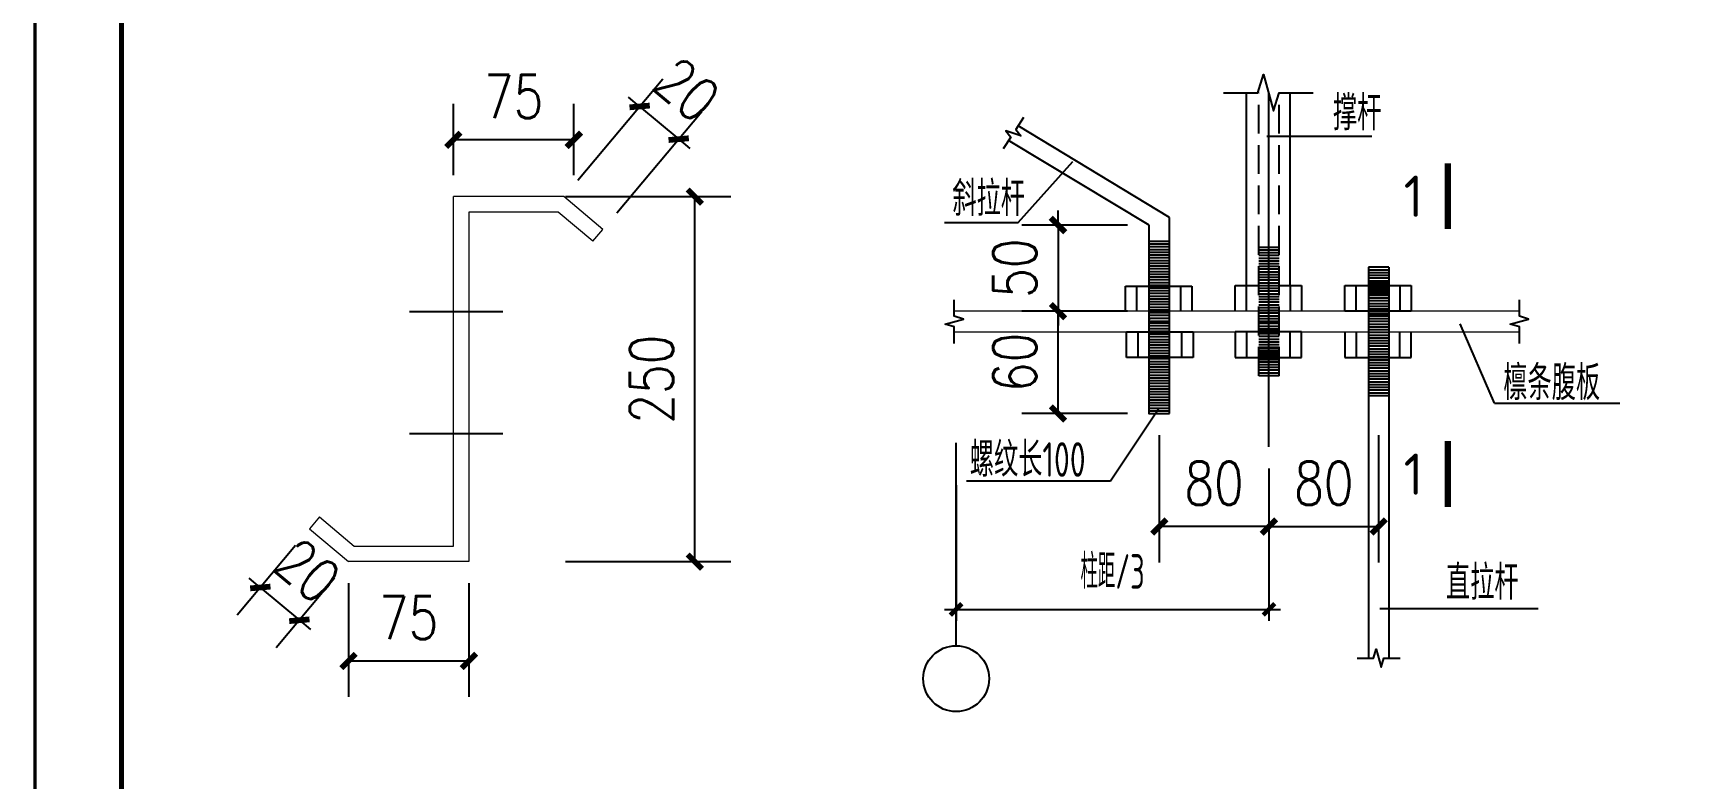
# Model space of a CAD drawing. Extents: x 447413 to 2975780, y -1432727 to 1301644.
# Drawn here: x 2253712 to 2282601, y -517834 to -504908 of the extents above; entities that cross this region are included whole.
import ezdxf
from ezdxf.enums import TextEntityAlignment as Align

# ---------------------------------------------------------------- set-up
doc = ezdxf.new("R2010")
doc.units = 0
doc.header["$LTSCALE"] = 1000
doc.header["$MEASUREMENT"] = 0
doc.linetypes.add('DASH', pattern=[0.35, 0.25, -0.1])
for name, color, linetype in [('AXIS', 3, 'Continuous'), ('BOLT', 253, 'Continuous'), ('DWG', 3, 'Continuous'), ('NUM', 7, 'Continuous'), ('TEXT', 6, 'Continuous'), ('THIN', 7, 'Continuous'), ('图框', 253, 'Continuous')]:
    doc.layers.add(name, color=color, linetype=linetype)
doc.layers.add('THICK', color=6, linetype='Continuous', lineweight=0)
doc.layers.add('檩条', color=7, linetype='Continuous', lineweight=18)
doc.styles.add('DIM_FONT', font='SIMPLEX', dxfattribs={"width": 0.8})
doc.styles.add('TSSD_Dimension', font='sysz.shx', dxfattribs={"width": 0.7, "bigfont": 'syfs.shx'})
doc.styles.add('TSSD_Label', font='Tssdeng.shx', dxfattribs={"width": 0.7, "bigfont": 'hztxt.shx'})
doc.styles.add('TSSD_REIN', font='Tssdeng.shx', dxfattribs={"width": 0.7, "bigfont": 'hztxt.shx'})
doc.dimstyles.new('DIMN250', dxfattribs={"dimscale": 2.5, "dimtxt": 300, "dimasz": 100, "dimexe": 250, "dimexo": 300, "dimgap": 150, "dimtad": 1, "dimdec": 0, "dimzin": 0, "dimdsep": 46, "dimtxsty": 'DIM_FONT', "dimblk": 'ARCHTICK', "dimcen": 0.09, "dimclrt": 7, "dimazin": 2, "dimtfac": 1, "dimtdec": 0, "dimtix": 1, "dimtmove": 2, "dimatfit": 3, "dimldrblk": 'ARCHTICK', "dimfxl": 0, "dimtolj": 1, "dimtzin": 0, "dimarcsym": 0})
doc.dimstyles.new('TSSD_100_200', dxfattribs={"dimtxt": 600, "dimasz": 200, "dimexe": 200, "dimexo": 500, "dimgap": 200, "dimtad": 1, "dimdec": 0, "dimlfac": 0.5, "dimzin": 0, "dimdsep": 46, "dimtxsty": 'TSSD_Dimension', "dimblk": 'ARCHTICK', "dimcen": 0, "dimdle": 200, "dimclrt": 7, "dimadec": 0, "dimazin": 0, "dimtfac": 1, "dimtdec": 0, "dimtix": 1, "dimtmove": 2, "dimatfit": 3, "dimfxl": 0, "dimtolj": 1, "dimtzin": 0, "dimarcsym": 0})

# ---------------------------------------------------------------- blocks, each defined once
blk = doc.blocks.new('A$C6B0021A6')
at = {"layer": '图框', "color": 2, "const_width": 40, "elevation": -84000}
blk.add_lwpolyline([(20, 84120), (118920, 84120), (118920, 20), (20, 20)], close=True, dxfattribs=at)
at = {"layer": '图框', "color": 153, "const_width": 58, "elevation": -84000}
blk.add_lwpolyline([(111420, 1020), (2520, 1020), (2520, 83120), (111420, 83120)], close=True, dxfattribs=at)
blk = doc.blocks.new('_ArchTick')
at = {"color": 0, "linetype": 'ByBlock', "const_width": 0.4}
blk.add_lwpolyline([(-0.5, -0.5), (0.5, 0.5)], dxfattribs=at)
blk = doc.blocks.new('*D892')
at = {"layer": 'AXIS', "color": 0, "lineweight": -2, "transparency": 16777216}
for p, q in [((2269720, -512744), (2269720, -515097)), ((2275146, -512595), (2275146, -515097)), ((2269520, -514897), (2275346, -514897))]:
    blk.add_line(p, q, dxfattribs=at)
at = {"layer": 'Defpoints', "color": 0, "transparency": 16777216}
for p in [(2275146, -512095), (2269720, -512244), (2275146, -514897)]:
    blk.add_point(p, dxfattribs=at)
at = {"layer": 'AXIS', "color": 0, "lineweight": -2, "transparency": 16777216, "xscale": 200, "yscale": 200, "zscale": 200, "rotation": 180}
blk.add_blockref('_ArchTick', (2269720, -514897), dxfattribs=at)
at = {"layer": 'AXIS', "color": 0, "lineweight": -2, "transparency": 16777216, "xscale": 200, "yscale": 200, "zscale": 200}
blk.add_blockref('_ArchTick', (2275146, -514897), dxfattribs=at)
at = {"layer": 'AXIS', "color": 7, "transparency": 16777216, "insert": (2272433, -514240), "char_height": 600, "attachment_point": 5, "style": 'TSSD_Dimension'}
blk.add_mtext('\\A1;柱距/3', dxfattribs=at)
blk = doc.blocks.new('*D893')
at = {"layer": 'AXIS', "color": 0, "lineweight": -2, "transparency": 16777216}
for p, q in [((2277049, -511876), (2277049, -514086)), ((2275146, -512455), (2275146, -514086)), ((2275146, -513461), (2277049, -513461))]:
    blk.add_line(p, q, dxfattribs=at)
at = {"layer": 'Defpoints', "color": 0, "transparency": 16777216}
for p in [(2277049, -511501), (2275146, -512080), (2277049, -513461)]:
    blk.add_point(p, dxfattribs=at)
at = {"layer": 'AXIS', "color": 0, "lineweight": -2, "transparency": 16777216, "xscale": 250, "yscale": 250, "zscale": 250, "rotation": 180}
blk.add_blockref('_ArchTick', (2275146, -513461), dxfattribs=at)
at = {"layer": 'AXIS', "color": 0, "lineweight": -2, "transparency": 16777216, "xscale": 250, "yscale": 250, "zscale": 250}
blk.add_blockref('_ArchTick', (2277049, -513461), dxfattribs=at)
at = {"layer": 'AXIS', "color": 7, "transparency": 16777216, "insert": (2276098, -512711), "char_height": 750, "attachment_point": 5, "style": 'DIM_FONT'}
blk.add_mtext('\\A1;80', dxfattribs=at)
blk = doc.blocks.new('*D894')
at = {"layer": 'AXIS', "color": 0, "lineweight": -2, "transparency": 16777216}
for p, q in [((2273244, -511876), (2273244, -514086)), ((2275146, -512455), (2275146, -514086)), ((2275146, -513461), (2273244, -513461))]:
    blk.add_line(p, q, dxfattribs=at)
at = {"layer": 'Defpoints', "color": 0, "transparency": 16777216}
for p in [(2273244, -511501), (2275146, -512080), (2273244, -513461)]:
    blk.add_point(p, dxfattribs=at)
at = {"layer": 'AXIS', "color": 0, "lineweight": -2, "transparency": 16777216, "xscale": 250, "yscale": 250, "zscale": 250, "rotation": 180}
blk.add_blockref('_ArchTick', (2273244, -513461), dxfattribs=at)
at = {"layer": 'AXIS', "color": 0, "lineweight": -2, "transparency": 16777216, "xscale": 250, "yscale": 250, "zscale": 250}
blk.add_blockref('_ArchTick', (2275146, -513461), dxfattribs=at)
at = {"layer": 'AXIS', "color": 7, "transparency": 16777216, "insert": (2274195, -512711), "char_height": 750, "attachment_point": 5, "style": 'DIM_FONT'}
blk.add_mtext('\\A1;80', dxfattribs=at)
blk = doc.blocks.new('*D895')
at = {"layer": 'AXIS', "color": 0, "lineweight": -2, "transparency": 16777216}
for p, q in [((2271487, -508232), (2271487, -507982)), ((2272692, -508232), (2270862, -508232)), ((2271487, -508232), (2271487, -509727)), ((2272692, -509727), (2270862, -509727)), ((2271487, -509727), (2271487, -509977))]:
    blk.add_line(p, q, dxfattribs=at)
at = {"layer": 'Defpoints', "color": 0, "transparency": 16777216}
for p in [(2273067, -508232), (2271487, -509727), (2273067, -509727)]:
    blk.add_point(p, dxfattribs=at)
at = {"layer": 'AXIS', "color": 0, "lineweight": -2, "transparency": 16777216, "xscale": 250, "yscale": 250, "zscale": 250}
for p, rotation in [((2271487, -508232), 270), ((2271487, -509727), 90)]:
    blk.add_blockref('_ArchTick', p, dxfattribs=dict(at, rotation=rotation))
at = {"layer": 'AXIS', "color": 7, "transparency": 16777216, "insert": (2270737, -508980), "char_height": 750, "attachment_point": 5, "rotation": 90, "style": 'DIM_FONT'}
blk.add_mtext('\\A1;50', dxfattribs=at)
blk = doc.blocks.new('*D896')
at = {"layer": 'AXIS', "color": 0, "lineweight": -2, "transparency": 16777216}
for p, q in [((2272692, -509727), (2270862, -509727)), ((2271487, -511501), (2271487, -509727)), ((2272692, -511501), (2270862, -511501))]:
    blk.add_line(p, q, dxfattribs=at)
at = {"layer": 'Defpoints', "color": 0, "transparency": 16777216}
for p in [(2271487, -509727), (2273067, -509727), (2273067, -511501)]:
    blk.add_point(p, dxfattribs=at)
at = {"layer": 'AXIS', "color": 0, "lineweight": -2, "transparency": 16777216, "xscale": 250, "yscale": 250, "zscale": 250}
for p, rotation in [((2271487, -509727), 90), ((2271487, -511501), 270)]:
    blk.add_blockref('_ArchTick', p, dxfattribs=dict(at, rotation=rotation))
at = {"layer": 'AXIS', "color": 7, "transparency": 16777216, "insert": (2270737, -510614), "char_height": 750, "attachment_point": 5, "rotation": 90, "style": 'DIM_FONT'}
blk.add_mtext('\\A1;60', dxfattribs=at)
blk = doc.blocks.new('*D885')
at = {"layer": 'AXIS', "color": 0, "lineweight": -2, "transparency": 16777216}
for p, q in [((2263158, -507453), (2264632, -505697)), ((2264230, -506176), (2264039, -506015)), ((2263835, -508021), (2265309, -506265)), ((2264230, -506176), (2264907, -506743)), ((2264907, -506743), (2265098, -506904))]:
    blk.add_line(p, q, dxfattribs=at)
at = {"layer": 'Defpoints', "color": 0, "transparency": 16777216}
for p in [(2264907, -506743), (2262917, -507740), (2263594, -508308)]:
    blk.add_point(p, dxfattribs=at)
at = {"layer": 'AXIS', "color": 0, "lineweight": -2, "transparency": 16777216, "xscale": 250, "yscale": 250, "zscale": 250}
for p, rotation in [((2264230, -506176), 319.9999999998004), ((2264907, -506743), 139.9999999998003)]:
    blk.add_blockref('_ArchTick', p, dxfattribs=dict(at, rotation=rotation))
at = {"layer": 'AXIS', "color": 7, "transparency": 16777216, "insert": (2265051, -505885), "char_height": 750, "attachment_point": 5, "rotation": 320, "style": 'DIM_FONT'}
blk.add_mtext('\\A1;20', dxfattribs=at)
blk = doc.blocks.new('*D886')
at = {"layer": 'AXIS', "color": 0, "lineweight": -2, "transparency": 16777216}
for p, q in [((2260999, -507365), (2260999, -506130)), ((2263089, -507365), (2263089, -506130)), ((2263089, -506755), (2260999, -506755))]:
    blk.add_line(p, q, dxfattribs=at)
at = {"layer": 'Defpoints', "color": 0, "transparency": 16777216}
for p in [(2260999, -506755), (2260999, -507740), (2263089, -507740)]:
    blk.add_point(p, dxfattribs=at)
at = {"layer": 'AXIS', "color": 0, "lineweight": -2, "transparency": 16777216, "xscale": 250, "yscale": 250, "zscale": 250}
for p, rotation in [((2260999, -506755), 180.0000000000319), ((2263089, -506755), 3.18944870514315e-11)]:
    blk.add_blockref('_ArchTick', p, dxfattribs=dict(at, rotation=rotation))
at = {"layer": 'AXIS', "color": 7, "transparency": 16777216, "insert": (2262044, -506005), "char_height": 750, "attachment_point": 5, "style": 'DIM_FONT'}
blk.add_mtext('\\A1;75', dxfattribs=at)
blk = doc.blocks.new('*D887')
at = {"layer": 'AXIS', "color": 0, "lineweight": -2, "transparency": 16777216}
for p, q in [((2262944, -507740), (2265812, -507740)), ((2265187, -514070), (2265187, -507740)), ((2262944, -514070), (2265812, -514070))]:
    blk.add_line(p, q, dxfattribs=at)
at = {"layer": 'Defpoints', "color": 0, "transparency": 16777216}
for p in [(2262569, -507740), (2265187, -507740), (2262569, -514070)]:
    blk.add_point(p, dxfattribs=at)
at = {"layer": 'AXIS', "color": 0, "lineweight": -2, "transparency": 16777216, "xscale": 250, "yscale": 250, "zscale": 250}
for p, rotation in [((2265187, -507740), 90), ((2265187, -514070), 270)]:
    blk.add_blockref('_ArchTick', p, dxfattribs=dict(at, rotation=rotation))
at = {"layer": 'AXIS', "color": 7, "transparency": 16777216, "insert": (2264437, -510905), "char_height": 750, "attachment_point": 5, "rotation": 90, "style": 'DIM_FONT'}
blk.add_mtext('\\A1;250', dxfattribs=at)
blk = doc.blocks.new('*D888')
at = {"layer": 'AXIS', "color": 0, "lineweight": -2, "transparency": 16777216}
for p, q in [((2258261, -513789), (2257248, -514997)), ((2257650, -514518), (2257459, -514357)), ((2258938, -514357), (2257925, -515565)), ((2257650, -514518), (2258327, -515086)), ((2258327, -515086), (2258518, -515246))]:
    blk.add_line(p, q, dxfattribs=at)
at = {"layer": 'Defpoints', "color": 0, "transparency": 16777216}
for p in [(2258502, -513502), (2259179, -514070), (2258327, -515086)]:
    blk.add_point(p, dxfattribs=at)
at = {"layer": 'AXIS', "color": 0, "lineweight": -2, "transparency": 16777216, "xscale": 250, "yscale": 250, "zscale": 250}
for p, rotation in [((2257650, -514518), 319.9999999998004), ((2258327, -515086), 139.9999999998003)]:
    blk.add_blockref('_ArchTick', p, dxfattribs=dict(at, rotation=rotation))
at = {"layer": 'AXIS', "color": 7, "transparency": 16777216, "insert": (2258471, -514227), "char_height": 750, "attachment_point": 5, "rotation": 320, "style": 'DIM_FONT'}
blk.add_mtext('\\A1;20', dxfattribs=at)
blk = doc.blocks.new('*D889')
at = {"layer": 'AXIS', "color": 0, "lineweight": -2, "transparency": 16777216}
for p, q in [((2259179, -514445), (2259179, -516417)), ((2261269, -514445), (2261269, -516417)), ((2259179, -515792), (2261269, -515792))]:
    blk.add_line(p, q, dxfattribs=at)
at = {"layer": 'Defpoints', "color": 0, "transparency": 16777216}
for p in [(2259179, -514070), (2261269, -514070), (2261269, -515792)]:
    blk.add_point(p, dxfattribs=at)
at = {"layer": 'AXIS', "color": 0, "lineweight": -2, "transparency": 16777216, "xscale": 250, "yscale": 250, "zscale": 250, "rotation": 180}
blk.add_blockref('_ArchTick', (2259179, -515792), dxfattribs=at)
at = {"layer": 'AXIS', "color": 0, "lineweight": -2, "transparency": 16777216, "xscale": 250, "yscale": 250, "zscale": 250}
blk.add_blockref('_ArchTick', (2261269, -515792), dxfattribs=at)
at = {"layer": 'AXIS', "color": 7, "transparency": 16777216, "insert": (2260224, -515042), "char_height": 750, "attachment_point": 5, "style": 'DIM_FONT'}
blk.add_mtext('\\A1;75', dxfattribs=at)

msp = doc.modelspace()

# ---------------------------------------------------------------- linework, layer by layer
at = {"color": 6}
for p, q in [((2260235, -509731.2), (2261856.5, -509731.2)), ((2260235, -511846.7), (2261856.5, -511846.7))]:
    msp.add_line(p, q, dxfattribs=at)
at = {"layer": 'AXIS'}
for p, q in [((2275146.2, -512079.5), (2275146.2, -505938.2)), ((2276872.1, -508965.8), (2276872.1, -515743.3))]:
    msp.add_line(p, q, dxfattribs=at)
at = {"layer": 'BOLT'}
for p, q in [((2272657.1, -509290.9), (2273810.8, -509290.9)), ((2272657.1, -509727.5), (2272657.1, -509290.9)), ((2272856.7, -509290.9), (2273611.1, -509290.9)), ((2272856.7, -509727.5), (2272856.7, -509290.9)), ((2273611.1, -509290.9), (2273611.1, -509727.5)), ((2273810.8, -509290.9), (2273810.8, -509727.5)), ((2274559.7, -509281), (2275713.4, -509281)), ((2274559.7, -509727.5), (2274559.7, -509281)), ((2274759.2, -509281), (2275513.7, -509281)), ((2274759.2, -509727.5), (2274759.2, -509281)), ((2275513.7, -509281), (2275513.7, -509727.5)), ((2275713.4, -509281), (2275713.4, -509727.5)), ((2276462.2, -509727.5), (2276462.2, -509281)), ((2276462.2, -509281), (2277615.9, -509281)), ((2276661.8, -509727.5), (2276661.8, -509281)), ((2276661.8, -509281), (2277416.2, -509281)), ((2277416.2, -509281), (2277416.2, -509727.5)), ((2277615.9, -509281), (2277615.9, -509727.5)), ((2277615.9, -509727.5), (2276462.2, -509727.5)), ((2277416.2, -509727.5), (2276661.8, -509727.5)), ((2272676.6, -510085.1), (2273830.3, -510085.1)), ((2272676.6, -510531.6), (2272676.6, -510085.1)), ((2272876.3, -510085.1), (2273630.7, -510085.1)), ((2272876.3, -510531.6), (2272876.3, -510085.1)), ((2273630.7, -510085.1), (2273630.7, -510531.6)), ((2273830.3, -510085.1), (2273830.3, -510531.6)), ((2275713.4, -510085.1), (2274559.7, -510085.1)), ((2274559.7, -510085.1), (2274559.7, -510531.6)), ((2275513.7, -510085.1), (2274759.2, -510085.1)), ((2274759.2, -510085.1), (2274759.2, -510531.6)), ((2275513.7, -510531.6), (2275513.7, -510085.1)), ((2275713.4, -510531.6), (2275713.4, -510085.1)), ((2276462.2, -510085.1), (2276462.2, -510531.6)), ((2276661.8, -510085.1), (2276661.8, -510531.6)), ((2277416.2, -510531.6), (2277416.2, -510085.1)), ((2277615.9, -510531.6), (2277615.9, -510085.1)), ((2273830.3, -510531.6), (2272676.6, -510531.6)), ((2273630.7, -510531.6), (2272876.3, -510531.6)), ((2274559.7, -510531.6), (2275713.4, -510531.6)), ((2274759.2, -510531.6), (2275513.7, -510531.6)), ((2276462.2, -510531.6), (2277615.9, -510531.6)), ((2276661.8, -510531.6), (2277416.2, -510531.6))]:
    msp.add_line(p, q, dxfattribs=at)
at = {"layer": 'Defpoints', "color": 0, "linetype": 'ByBlock'}
for p in [(2273067, -508231.8), (2269719.8, -511650.9)]:
    msp.add_point(p, dxfattribs=at)
at = {"layer": 'DWG', "linetype": 'DASH', "ltscale": 2}
for p, q in [((2274969.5, -510846.7), (2274969.5, -505938.2)), ((2275323, -510846.7), (2275323, -505938.2))]:
    msp.add_line(p, q, dxfattribs=at)
at = {"layer": 'DWG'}
for p, q in [((2273420.4, -508099.1), (2270794.7, -506512.5)), ((2273067, -508231.8), (2270628.8, -506766)), ((2273420.4, -511501), (2273420.4, -508099.1)), ((2273067, -511501), (2273067, -508231.8)), ((2273067, -508511.9), (2273420.4, -508511.9)), ((2273067, -508559.6), (2273420.4, -508559.6)), ((2273067, -508607.2), (2273420.4, -508607.2)), ((2273067, -508654.8), (2273420.4, -508654.8)), ((2273067, -508702.4), (2273420.4, -508702.4)), ((2273067, -508702.4), (2273420.4, -508702.4)), ((2275323, -508619.6), (2274969.5, -508619.6)), ((2275323, -508667.2), (2274969.5, -508667.2)), ((2275323, -508714.8), (2274969.5, -508714.8)), ((2273067, -508750), (2273420.4, -508750)), ((2273067, -508797.7), (2273420.4, -508797.7)), ((2273067, -508845.3), (2273420.4, -508845.3)), ((2273067, -508892.9), (2273420.4, -508892.9)), ((2273067, -508940.5), (2273420.4, -508940.5)), ((2273067, -508988.1), (2273420.4, -508988.1)), ((2275323, -508762.4), (2274969.5, -508762.4)), ((2275323, -508810.1), (2274969.5, -508810.1)), ((2275323, -508857.7), (2274969.5, -508857.7)), ((2275323, -508905.3), (2274969.5, -508905.3)), ((2275323, -508952.9), (2274969.5, -508952.9)), ((2275323, -509000.5), (2274969.5, -509000.5)), ((2275323, -509000.5), (2274969.5, -509000.5)), ((2277225.5, -508965.8), (2276872.1, -508965.8)), ((2277225.5, -509013.4), (2276872.1, -509013.4)), ((2277225.5, -508965.8), (2277225.5, -515743.3)), ((2273067, -509035.8), (2273420.4, -509035.8)), ((2273067, -509083.4), (2273420.4, -509083.4)), ((2273067, -509131), (2273420.4, -509131)), ((2273067, -509178.6), (2273420.4, -509178.6)), ((2273067, -509226.2), (2273420.4, -509226.2)), ((2273067, -509273.9), (2273420.4, -509273.9)), ((2273067, -509273.9), (2273420.4, -509273.9)), ((2275323, -509048.2), (2274969.5, -509048.2)), ((2275323, -509095.8), (2274969.5, -509095.8)), ((2275323, -509143.4), (2274969.5, -509143.4)), ((2275323, -509191), (2274969.5, -509191)), ((2275323, -509238.6), (2274969.5, -509238.6)), ((2275323, -509286.3), (2274969.5, -509286.3)), ((2277225.5, -509061.1), (2276872.1, -509061.1)), ((2277225.5, -509108.7), (2276872.1, -509108.7)), ((2277225.5, -509156.3), (2276872.1, -509156.3)), ((2277225.5, -509203.9), (2276872.1, -509203.9)), ((2277225.5, -509216.3), (2276872.1, -509216.3)), ((2277225.5, -509251.5), (2276872.1, -509251.5)), ((2277225.5, -509263.9), (2276872.1, -509263.9)), ((2277225.5, -509299.2), (2276872.1, -509299.2)), ((2273067, -509321.5), (2273420.4, -509321.5)), ((2273067, -509369.1), (2273420.4, -509369.1)), ((2273067, -509416.7), (2273420.4, -509416.7)), ((2273067, -509464.3), (2273420.4, -509464.3)), ((2273067, -509511.9), (2273420.4, -509511.9)), ((2273067, -509559.6), (2273420.4, -509559.6)), ((2275323, -509333.9), (2274969.5, -509333.9)), ((2275323, -509381.5), (2274969.5, -509381.5)), ((2275323, -509429.1), (2274969.5, -509429.1)), ((2275323, -509476.7), (2274969.5, -509476.7)), ((2275323, -509524.4), (2274969.5, -509524.4)), ((2275323, -509572), (2274969.5, -509572)), ((2277225.5, -509311.6), (2276872.1, -509311.6)), ((2277225.5, -509346.8), (2276872.1, -509346.8)), ((2277225.5, -509359.2), (2276872.1, -509359.2)), ((2277225.5, -509394.4), (2276872.1, -509394.4)), ((2277225.5, -509406.8), (2276872.1, -509406.8)), ((2277225.5, -509442), (2276872.1, -509442)), ((2277225.5, -509454.4), (2276872.1, -509454.4)), ((2277225.5, -509502), (2276872.1, -509502)), ((2277225.5, -509549.7), (2276872.1, -509549.7)), ((2273067, -509607.2), (2273420.4, -509607.2)), ((2273067, -509654.8), (2273420.4, -509654.8)), ((2273067, -509702.4), (2273420.4, -509702.4)), ((2273067, -509750), (2273420.4, -509750)), ((2273067, -509797.7), (2273420.4, -509797.7)), ((2273067, -509850.1), (2273420.4, -509850.1)), ((2275323, -509619.6), (2274969.5, -509619.6)), ((2275323, -509667.2), (2274969.5, -509667.2)), ((2275323, -509714.8), (2274969.5, -509714.8)), ((2275323, -509762.4), (2274969.5, -509762.4)), ((2275323, -509810.1), (2274969.5, -509810.1)), ((2275323, -509857.7), (2274969.5, -509857.7)), ((2277225.5, -509597.3), (2276872.1, -509597.3)), ((2277225.5, -509644.9), (2276872.1, -509644.9)), ((2277225.5, -509692.5), (2276872.1, -509692.5)), ((2277225.5, -509740.1), (2276872.1, -509740.1)), ((2277225.5, -509775.3), (2276872.1, -509775.3)), ((2277225.5, -509810.6), (2276872.1, -509810.6)), ((2277225.5, -509858.2), (2276872.1, -509858.2)), ((2273067, -509897.7), (2273420.4, -509897.7)), ((2273067, -509929.6), (2273420.4, -509929.6)), ((2273067, -509977.2), (2273420.4, -509977.2)), ((2273067, -510024.8), (2273420.4, -510024.8)), ((2273067, -510072.4), (2273420.4, -510072.4)), ((2273067, -510120), (2273420.4, -510120)), ((2273067, -510167.7), (2273420.4, -510167.7)), ((2275323, -509905.3), (2274969.5, -509905.3)), ((2275323, -509942), (2274969.5, -509942)), ((2275323, -509989.6), (2274969.5, -509989.6)), ((2275323, -510037.2), (2274969.5, -510037.2)), ((2275323, -510072.4), (2274969.5, -510072.4)), ((2275323, -510120), (2274969.5, -510120)), ((2275323, -510167.7), (2274969.5, -510167.7)), ((2277225.5, -509907.3), (2276872.1, -509907.3)), ((2277225.5, -509954.9), (2276872.1, -509954.9)), ((2277225.5, -510002.5), (2276872.1, -510002.5)), ((2277225.5, -510050.1), (2276872.1, -510050.1)), ((2277225.5, -510097.7), (2276872.1, -510097.7)), ((2277225.5, -510145.3), (2276872.1, -510145.3)), ((2273067, -510215.3), (2273420.4, -510215.3)), ((2273067, -510262.9), (2273420.4, -510262.9)), ((2273067, -510310.5), (2273420.4, -510310.5)), ((2273067, -510358.1), (2273420.4, -510358.1)), ((2273067, -510405.8), (2273420.4, -510405.8)), ((2273067, -510453.4), (2273420.4, -510453.4)), ((2275323, -510215.3), (2274969.5, -510215.3)), ((2275323, -510262.9), (2274969.5, -510262.9)), ((2275323, -510310.5), (2274969.5, -510310.5)), ((2275323, -510358.1), (2274969.5, -510358.1)), ((2275323, -510370.5), (2274969.5, -510370.5)), ((2275323, -510405.8), (2274969.5, -510405.8)), ((2275323, -510418.2), (2274969.5, -510418.2)), ((2275323, -510453.4), (2274969.5, -510453.4)), ((2277225.5, -510193), (2276872.1, -510193)), ((2277225.5, -510240.6), (2276872.1, -510240.6)), ((2277225.5, -510288.2), (2276872.1, -510288.2)), ((2277225.5, -510335.8), (2276872.1, -510335.8)), ((2277225.5, -510383.4), (2276872.1, -510383.4)), ((2277225.5, -510431.1), (2276872.1, -510431.1)), ((2273067, -510501), (2273420.4, -510501)), ((2273067, -510548.6), (2273420.4, -510548.6)), ((2273067, -510596.2), (2273420.4, -510596.2)), ((2273067, -510643.9), (2273420.4, -510643.9)), ((2273067, -510691.5), (2273420.4, -510691.5)), ((2273067, -510739.1), (2273420.4, -510739.1)), ((2275323, -510465.8), (2274969.5, -510465.8)), ((2275323, -510501), (2274969.5, -510501)), ((2275323, -510513.4), (2274969.5, -510513.4)), ((2275323, -510548.6), (2274969.5, -510548.6)), ((2275323, -510561), (2274969.5, -510561)), ((2275323, -510596.2), (2274969.5, -510596.2)), ((2275323, -510608.6), (2274969.5, -510608.6)), ((2275323, -510656.3), (2274969.5, -510656.3)), ((2275323, -510703.9), (2274969.5, -510703.9)), ((2275323, -510751.5), (2274969.5, -510751.5)), ((2277225.5, -510478.7), (2276872.1, -510478.7)), ((2277225.5, -510526.3), (2276872.1, -510526.3)), ((2277225.5, -510573.9), (2276872.1, -510573.9)), ((2277225.5, -510621.5), (2276872.1, -510621.5)), ((2277225.5, -510669.2), (2276872.1, -510669.2)), ((2277225.5, -510716.8), (2276872.1, -510716.8)), ((2273067, -510786.7), (2273420.4, -510786.7)), ((2273067, -510834.3), (2273420.4, -510834.3)), ((2273067, -510881.9), (2273420.4, -510881.9)), ((2273067, -510929.6), (2273420.4, -510929.6)), ((2273067, -510977.2), (2273420.4, -510977.2)), ((2273067, -511024.8), (2273420.4, -511024.8)), ((2275323, -510799.1), (2274969.5, -510799.1)), ((2275323, -510846.7), (2274969.5, -510846.7)), ((2277225.5, -510764.4), (2276872.1, -510764.4)), ((2277225.5, -510812), (2276872.1, -510812)), ((2277225.5, -510812), (2276872.1, -510812)), ((2277225.5, -510859.6), (2276872.1, -510859.6)), ((2277225.5, -510907.3), (2276872.1, -510907.3)), ((2277225.5, -510954.9), (2276872.1, -510954.9)), ((2277225.5, -511002.5), (2276872.1, -511002.5)), ((2273067, -511072.4), (2273420.4, -511072.4)), ((2273067, -511120), (2273420.4, -511120)), ((2273067, -511167.7), (2273420.4, -511167.7)), ((2273067, -511215.3), (2273420.4, -511215.3)), ((2273067, -511262.9), (2273420.4, -511262.9)), ((2273067, -511310.5), (2273420.4, -511310.5)), ((2277225.5, -511050.1), (2276872.1, -511050.1)), ((2277225.5, -511097.7), (2276872.1, -511097.7)), ((2277225.5, -511145.3), (2276872.1, -511145.3)), ((2277225.5, -511193), (2276872.1, -511193)), ((2273067, -511358.1), (2273420.4, -511358.1)), ((2273067, -511405.8), (2273420.4, -511405.8)), ((2273067, -511453.4), (2273420.4, -511453.4)), ((2273067, -511501), (2273420.4, -511501))]:
    msp.add_line(p, q, dxfattribs=at)
for p in [(2273067, -509727.5), (2273067, -509872.7), (2273067, -510085.1), (2273067, -511501)]:
    msp.add_point(p, dxfattribs=at)
at = {"layer": 'NUM', "color": 7}
msp.add_line((2269719.8, -515527.7), (2269719.8, -512008.1), dxfattribs=at)
at = {"layer": 'NUM', "color": 7, "linetype": 'ByBlock', "const_width": 107.1}
for points in [[(2278250.2, -508303.5), (2278250.2, -507160.7)], [(2278250.2, -513122.8), (2278250.2, -511980)]]:
    msp.add_lwpolyline(points, dxfattribs=at)
at = {"layer": 'NUM', "color": 7}
msp.add_circle((2269719.8, -516099.1), 571.4, dxfattribs=at)
at = {"layer": 'TEXT', "color": 7, "linetype": 'Continuous', "ltscale": 0.8}
for p, q in [((2275108.3, -506690.1), (2276930.2, -506690.1)), ((2270794.2, -508188.5), (2271741.6, -507132.6)), ((2269520.2, -508188.5), (2270794.2, -508188.5)), ((2279056.6, -511319.2), (2278461.5, -509946)), ((2273243.7, -511405.8), (2272396.7, -512671.6)), ((2272396.7, -512671.6), (2269897, -512671.6)), ((2277067.7, -514882.8), (2279813.7, -514882.8))]:
    msp.add_line(p, q, dxfattribs=at)
msp.add_lwpolyline([(2279056.6, -511319.2), (2281231.1, -511319.2)], dxfattribs=at)
at = {"layer": 'THIN', "ltscale": 0.8}
for p, q in [((2274759.2, -509281), (2274759.2, -505938.2)), ((2275513.7, -509281), (2275513.7, -505938.2))]:
    msp.add_line(p, q, dxfattribs=at)
at = {"layer": 'THIN'}
for points in [[(2274359.2, -505938.2), (2274950.7, -505938.2), (2275050.7, -505623.9), (2275222.2, -506252.5), (2275322.2, -505938.2), (2275913.7, -505938.2)], [(2270888.2, -506369.8), (2270754.7, -506573.7), (2270843.5, -506682.8), (2270579.2, -506597.1), (2270668, -506706.2), (2270534.5, -506910.1)], [(2269688.1, -510285.3), (2269688.1, -509999.3), (2269530.8, -509949.2), (2269845.5, -509863.4), (2269688.1, -509813.3), (2269688.1, -509527.2)], [(2276674.1, -515743.3), (2276956.9, -515743.3), (2277006.4, -515587.8), (2277091.2, -515898.9), (2277140.7, -515743.3), (2277423.4, -515743.3)]]:
    msp.add_lwpolyline(points, dxfattribs=at)
at = {"layer": 'THIN', "ltscale": 0.8}
msp.add_lwpolyline([(2279490.3, -510285.3), (2279490.3, -509999.3), (2279333, -509949.2), (2279647.7, -509863.4), (2279490.3, -509813.3), (2279490.3, -509527.2)], dxfattribs=at)
at = {"layer": '檩条'}
for p, q in [((2260999.2, -513800), (2260999.2, -507740)), ((2262917.5, -507740), (2260999.2, -507740)), ((2263594.1, -508307.8), (2262917.5, -507740)), ((2261269.2, -508010), (2261269.2, -514070)), ((2262819.2, -508010), (2261269.2, -508010)), ((2263420.6, -508514.6), (2262819.2, -508010)), ((2263420.6, -508514.6), (2263594.1, -508307.8)), ((2279490.3, -509727.5), (2269688.1, -509727.5)), ((2269688.1, -510085.1), (2279490.3, -510085.1)), ((2258676, -513295.3), (2258502.5, -513502.1)), ((2258676, -513295.3), (2259277.5, -513800)), ((2258502.5, -513502.1), (2259179.2, -514070)), ((2259277.5, -513800), (2260999.2, -513800)), ((2261269.2, -514070), (2259179.2, -514070))]:
    msp.add_line(p, q, dxfattribs=at)

# ---------------------------------------------------------------- block references
at = {"xscale": 1.5, "yscale": 1.5, "zscale": 1.5, "rotation": 270}
msp.add_blockref('A$C6B0021A6', (2253712, -364986.5, 126000), dxfattribs=at)

# ---------------------------------------------------------------- texts
at = {"layer": 'TEXT', "color": 7, "linetype": 'Continuous', "ltscale": 0.8, "style": 'TSSD_REIN', "width": 0.7}
for s, p in [('撑杆', (2276256.9, -506588.6)), ('斜拉杆', (2269654.4, -508074)), ('螺纹长100', (2269956.5, -512598.4)), ('直拉杆', (2278216.7, -514731.7))]:
    msp.add_text(s, height=600, dxfattribs=at).set_placement(p)
msp.add_text('檩条腹板', height=600, dxfattribs=at).set_placement((2279210.9, -510968.5), align=Align.MIDDLE_LEFT)
at = {"layer": 'THICK', "color": 7, "style": 'TSSD_Label'}
for p in [(2277482.9, -508090.5), (2277482.9, -512909.8)]:
    msp.add_text('1', height=714.3, dxfattribs=at).set_placement(p)

# ---------------------------------------------------------------- dimensions: what is measured, and where the dimension line sits
at = {"layer": 'AXIS'}
for p1, p2, distance, text, override, picture, middle in [((2262917.5, -507740), (2263594.1, -508307.8), 2042.2, '20', {"dimexo": 150}, '*D885', (2265050.6, -505884.9)), ((2263089.2, -507740), (2260999.2, -507740), -985.3, '75', {"dimexo": 150}, '*D886', (2262044.2, -506004.7)), ((2262569.3, -514070), (2262569.3, -507740), -2617.9, '250', {"dimscale": 2.5, "dimexo": 150}, '*D887', (2264437.2, -510905)), ((2258502.5, -513502.1), (2259179.2, -514070), -1326.1, '20', {"dimexo": 150}, '*D888', (2258470.5, -514227.4)), ((2259179.2, -514070), (2261269.2, -514070), -1721.6, '75', {"dimexo": 150}, '*D889', (2260224.2, -515041.6))]:
    dim = msp.add_aligned_dim(p1=p1, p2=p2, distance=distance, text=text, dimstyle='DIMN250', override=override, dxfattribs=at)
    dim.commit()
    dim.dimension.update_dxf_attribs({"geometry": picture, "text_midpoint": middle})
for p1, angle, text, picture, middle in [((2273067, -508231.8), 90, '50', '*D895', (2270736.7, -508979.6)), ((2273067, -511501), 270, '60', '*D896', (2270736.7, -510614.2))]:
    dim = msp.add_linear_dim(base=(2271486.7, -509727.5), p1=p1, p2=(2273067, -509727.5), angle=angle, text=text, dimstyle='DIMN250', override={"dimexo": 150}, dxfattribs=at)
    dim.commit()
    dim.dimension.update_dxf_attribs({"geometry": picture, "text_midpoint": middle})
for base, p2, picture, middle in [((2273243.7, -513461.5), (2273243.7, -511501), '*D894', (2274195, -512711.5)), ((2277048.8, -513461.5), (2277048.8, -511501), '*D893', (2276097.5, -512711.5))]:
    dim = msp.add_linear_dim(base=base, p1=(2275146.2, -512079.5), p2=p2, text='80', dimstyle='DIMN250', override={"dimexo": 150}, dxfattribs=at)
    dim.commit()
    dim.dimension.update_dxf_attribs({"geometry": picture, "text_midpoint": middle})
dim = msp.add_linear_dim(base=(2275146.2, -514897.1), p1=(2269719.8, -512243.6), p2=(2275146.2, -512094.5), text='柱距/3', dimstyle='TSSD_100_200', dxfattribs=at)
dim.commit()
dim.dimension.update_dxf_attribs({"geometry": '*D892', "text_midpoint": (2272433, -514240)})

doc.saveas('drawing.dxf')
